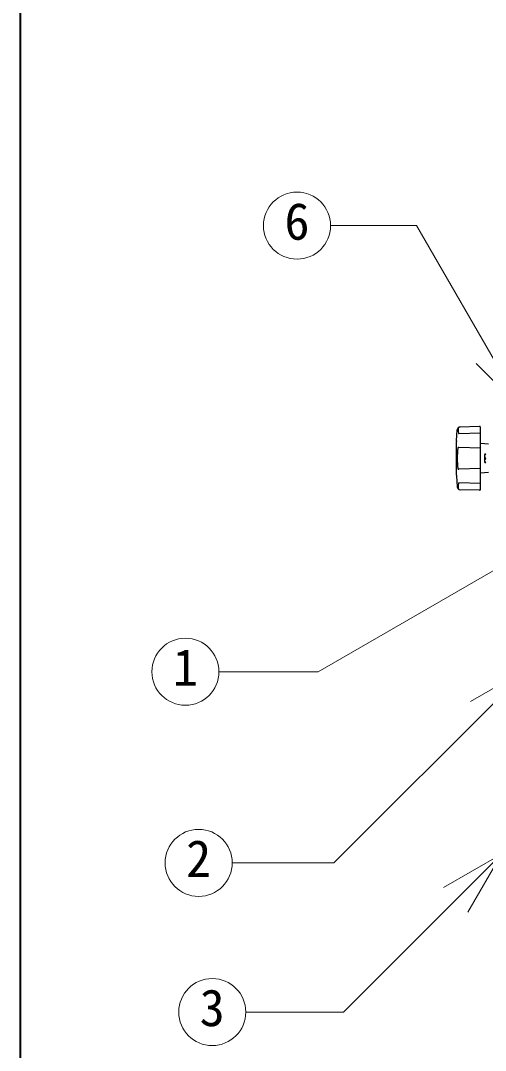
# Model space of a CAD drawing. Units: millimetres at full size, sheet at 1:15; details may follow other scales. Extents: x -3184 to 2891, y -2037 to 2178.
# Drawn here: x -3184 to -2872, y -550 to 142 of the extents above; entities that cross this region are included whole.
import ezdxf
from ezdxf.enums import TextEntityAlignment as Align

# ---------------------------------------------------------------- set-up
doc = ezdxf.new("R2010")
doc.units = ezdxf.units.MM
doc.header["$LTSCALE"] = 15
doc.layers.add('0-0', color=7, linetype='Continuous', lineweight=18)
doc.styles.add('ＭＳ ゴシック', font='')
doc.styles.get('ＭＳ ゴシック').set_extended_font_data('MS Gothic')

msp = doc.modelspace()

# ---------------------------------------------------------------- linework, layer by layer
at = {"layer": '0-0', "color": 1, "lineweight": 40}
msp.add_line((-3184.2, -2037.13), (-3184.2, 2177.87), dxfattribs=at)
at = {"layer": '0-0'}
for p, q in [((-2918.57, 4.1), (-2976.23, 4.1)), ((-2846.74, -120.31), (-2918.57, 4.1)), ((-2846.74, -120.31), (-2878.56, -88.49)), ((-2827.39, -204.7), (-2984.47, -295.4)), ((-2984.47, -295.4), (-3051.12, -295.4)), ((-2843.3, -292.92), (-2974.09, -423.72)), ((-2843.3, -292.92), (-2882.27, -315.42)), ((-2861.54, -417.77), (-2900.51, -440.27)), ((-2861.54, -417.77), (-2884.04, -456.74)), ((-2974.09, -423.72), (-3042.22, -423.72))]:
    msp.add_line(p, q, dxfattribs=at)
at = {"layer": '0-0', "color": 5, "lineweight": 25}
for p, q in [((-2876.22, -130.67), (-2889.37, -131.09)), ((-2875.7, -173.09), (-2875.7, -131.17)), ((-2891.69, -140.37), (-2891.3, -132.98)), ((-2875.7, -135.2), (-2890.25, -135.68)), ((-2891.7, -163.37), (-2891.7, -140.89)), ((-2875.7, -145.28), (-2890.25, -144.79)), ((-2870.16, -142.59), (-2875.7, -142.13)), ((-2872.95, -149.78), (-2872.95, -154.48)), ((-2875.7, -158.98), (-2890.25, -159.47)), ((-2891.69, -163.89), (-2891.3, -171.28)), ((-2870.16, -161.67), (-2875.7, -162.13)), ((-2875.7, -169.06), (-2890.25, -168.58)), ((-2876.22, -173.59), (-2889.37, -173.17))]:
    msp.add_line(p, q, dxfattribs=at)
at = {"layer": '0-0'}
msp.add_lwpolyline([(-2861.54, -417.77), (-2967.65, -523.88), (-3033.11, -523.88)], dxfattribs=at)
for centre in [(-2998.73, 4.1), (-3073.62, -295.4), (-3064.72, -423.72), (-3055.61, -523.88)]:
    msp.add_circle(centre, 22.5, dxfattribs=at)
at = {"layer": '0-0', "color": 5, "lineweight": 25}
for centre, radius, start, end in [((-2889.3, -133.09), 2, 91.84585, 176.98087), ((-2888.63, -132.63), 2.07, 141.26695, 176.97243), ((-2876.2, -131.17), 0.5, 0, 91.84585), ((-2880.74, -132.71), 9.96, 178.90936, 197.37998), ((-2881.7, -140.89), 10, 176.98087, 180), ((-2890.27, -145.29), 0.5, 88.09085, 172.70127), ((-2836.87, -152.13), 54.34, 172.70127, 187.29873), ((-2870.85, -150.63), 2.11, 134.62454, 225.37546), ((-2871.39, -150.66), 1.79, 121.62812, 150.75937), ((-2870.85, -153.63), 2.11, 134.62454, 225.37546), ((-2871.39, -153.6), 1.79, 209.24063, 238.37188), ((-2881.7, -163.37), 10, 180, 183.01913), ((-2890.27, -158.97), 0.5, 187.29873, 271.90915), ((-2889.3, -171.17), 2, 183.01913, 268.15415), ((-2880.74, -171.55), 9.96, 162.62002, 181.09064), ((-2888.63, -171.63), 2.07, 183.02757, 218.73305), ((-2876.2, -173.09), 0.5, 268.15415, 0)]:
    msp.add_arc(centre, radius, start, end, dxfattribs=at)

# ---------------------------------------------------------------- texts
at = {"layer": '0-0', "style": 'ＭＳ ゴシック'}
for s, p in [('6', (-3007.16, -12.77)), ('1', (-3082.06, -312.27)), ('2', (-3073.16, -440.59)), ('3', (-3064.05, -540.75))]:
    msp.add_text(s, height=24.74, dxfattribs=at).set_placement(p, align=Align.BOTTOM_LEFT)

doc.saveas('drawing.dxf')
